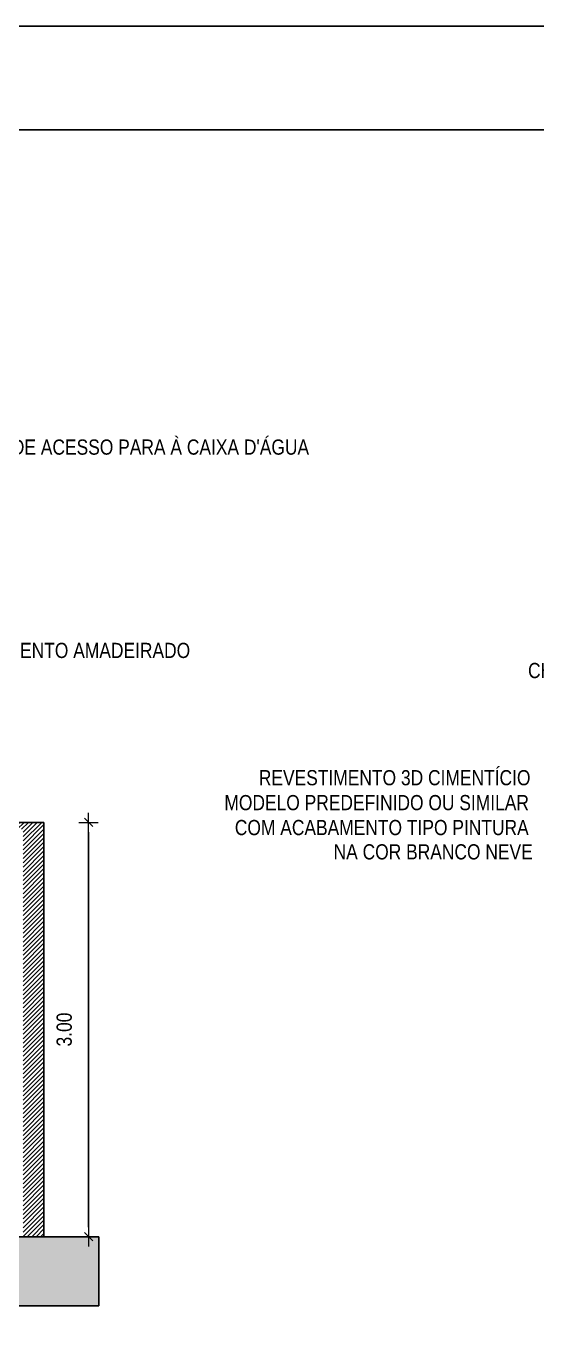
# Model space of a CAD drawing. Header units: millimetres. Extents: x -178 to 521, y -135 to 750.
# Drawn here: x -75.43 to -71.74, y 735.16 to 744.68 of the extents above; entities that cross this region are included whole.
import ezdxf

# ---------------------------------------------------------------- set-up
doc = ezdxf.new("R2010")
doc.units = ezdxf.units.MM
doc.header["$LTSCALE"] = 20
doc.header["$MEASUREMENT"] = 0
doc.header["$PDSIZE"] = -5
doc.linetypes.add('CONTINU', pattern=[0])
doc.layers.get('0').update_dxf_attribs({"linetype": 'CONTINUOUS'})
doc.layers.get('Defpoints').update_dxf_attribs({"linetype": 'CONTINUOUS'})
doc.layers.add('COTAS', color=7, linetype='CONTINUOUS')
doc.layers.add('E-hatch', color=8, linetype='CONTINUOUS')
doc.layers.add('E-Pen-C', color=4, linetype='CONTINUOUS', lineweight=15)
doc.layers.add('E-Pen-G', color=3, linetype='CONTINUOUS', lineweight=30)
doc.styles.add('F2', font='ARIALN.TTF')
doc.dimstyles.new('DIMENSION-1', dxfattribs={"dimtxt": 0.11, "dimasz": 0.07, "dimexe": 1, "dimexo": 0, "dimgap": 0.12, "dimtad": 1, "dimzin": 7, "dimdsep": 46, "dimtxsty": 'F2', "dimblk1": 'TRACO', "dimblk2": 'TRACO', "dimsah": 1, "dimcen": 1, "dimse1": 1, "dimse2": 1, "dimclrd": 256, "dimclre": 256, "dimclrt": 6, "dimadec": 0, "dimazin": 0, "dimtfac": 1, "dimtix": 1, "dimtmove": 2, "dimatfit": 3, "dimldrblk": 'TRACO', "dimfxl": 1, "dimtolj": 1, "dimtzin": 0, "dimarcsym": 0})

# ---------------------------------------------------------------- blocks, each defined once
blk = doc.blocks.new('TRACO')
at = {"layer": 'E-Pen-C'}
for p, q in [((-1, 0), (1, 0)), ((0, 1), (0, -1))]:
    blk.add_line(p, q, dxfattribs=at)
at = {"layer": 'E-Pen-G'}
blk.add_line((-0.42, -0.42), (0.42, 0.42), dxfattribs=at)
blk = doc.blocks.new('*D488')
at = {"linetype": 'Continuous', "lineweight": -2}
blk.add_line((-74.9812, 735.9863), (-74.9812, 738.8463), dxfattribs=at)
at = {"layer": 'Defpoints', "color": 0, "linetype": 'Continuous'}
for p in [(-75.3054, 738.9163), (-74.9812, 738.9163), (-75.3054, 735.9163)]:
    blk.add_point(p, dxfattribs=at)
at = {"linetype": 'Continuous', "lineweight": -2, "xscale": 0.07, "yscale": 0.07, "zscale": 0.07}
for p, rotation in [((-74.9812, 738.9163), 90), ((-74.9812, 735.9163), 270)]:
    blk.add_blockref('TRACO', p, dxfattribs=dict(at, rotation=rotation))
at = {"color": 6, "linetype": 'Continuous', "insert": (-75.1574, 737.4163), "char_height": 0.11, "attachment_point": 5, "rotation": 90, "style": 'F2'}
blk.add_mtext('\\A1;3.00', dxfattribs=at)

msp = doc.modelspace()

# ---------------------------------------------------------------- hatches: boundary and pattern name
at = {"layer": 'COTAS', "linetype": 'CONTINU'}
h = msp.add_hatch(dxfattribs=at)
h.set_pattern_fill('ANSI38', color=8, scale=0.25, style=0)
h.paths.add_polyline_path([(-74.9071, 735.9163), (-82.7251, 735.9163), (-82.7251, 735.4163), (-74.9071, 735.4163)])
at = {"layer": 'E-hatch'}
h = msp.add_hatch(dxfattribs=at)
h.set_pattern_fill('ANSI31', color=256, scale=0.18, style=0)
h.paths.add_polyline_path([(-82.1554, 738.8663), (-82.1054, 738.8663), (-82.1054, 738.9163), (-82.3054, 738.9163), (-82.3054, 735.9163), (-82.1554, 735.9163)])
h.paths.add_polyline_path([(-75.4554, 735.9163), (-75.3054, 735.9163), (-75.3054, 738.9163), (-75.5054, 738.9163), (-75.5054, 738.8663), (-75.4554, 738.8663)])

# ---------------------------------------------------------------- linework, layer by layer
at = {"color": 5, "linetype": 'Continuous'}
for p, q in [((-75.5054, 738.9163), (-75.3054, 738.9163)), ((-75.3054, 738.9163), (-75.3054, 735.9163))]:
    msp.add_line(p, q, dxfattribs=at)
at = {"color": 1, "linetype": 'Continuous'}
msp.add_line((-82.7251, 735.9163), (-74.9071, 735.9163), dxfattribs=at)
at = {"color": 2}
msp.add_lwpolyline([(-88.2733, 700.1302), (-25.9483, 700.1302), (-25.9483, 744.6802), (-88.2733, 744.6802)], close=True, dxfattribs=at)
at = {"color": 5, "linetype": 'Continuous'}
msp.add_lwpolyline([(-86.3983, 743.9302), (-26.6983, 743.9302), (-26.6983, 700.8802), (-86.3983, 700.8802)], close=True, dxfattribs=at)
at = {"layer": 'COTAS', "color": 8, "linetype": 'CONTINU'}
for p, q in [((-74.9071, 735.4163), (-74.9071, 735.9163)), ((-82.7251, 735.4163), (-74.9071, 735.4163))]:
    msp.add_line(p, q, dxfattribs=at)

# ---------------------------------------------------------------- texts
at = {"color": 6, "style": 'F2'}
for s, p in [("ESCADA DE ACESSO PARA À CAIXA D'ÁGUA", (-76.0902, 741.5784)), ('REVESTIMENTO AMADEIRADO', (-76.1217, 740.1061)), ('CHAPIM', (-71.7993, 739.9606)), ('REVESTIMENTO 3D CIMENTÍCIO', (-73.7486, 739.1846, -9.7194)), ('MODELO PREDEFINIDO OU SIMILAR', (-73.998, 739.0042, -9.7194)), ('COM ACABAMENTO TIPO PINTURA', (-73.9225, 738.8237, -9.7194)), ('NA COR BRANCO NEVE', (-73.2072, 738.6478, -9.7194))]:
    msp.add_text(s, height=0.11, dxfattribs=at).set_placement(p)

# ---------------------------------------------------------------- dimensions: what is measured, and where the dimension line sits
at = {"color": 8, "linetype": 'Continuous'}
dim = msp.add_linear_dim(base=(-74.9812, 738.9163), p1=(-75.3054, 735.9163), p2=(-75.3054, 738.9163), angle=90, dimstyle='DIMENSION-1', override={"dimfxl": 0.15}, dxfattribs=at)
dim.commit()
dim.dimension.update_dxf_attribs({"geometry": '*D488', "text_midpoint": (-75.1574, 737.4163)})

doc.saveas('drawing.dxf')
